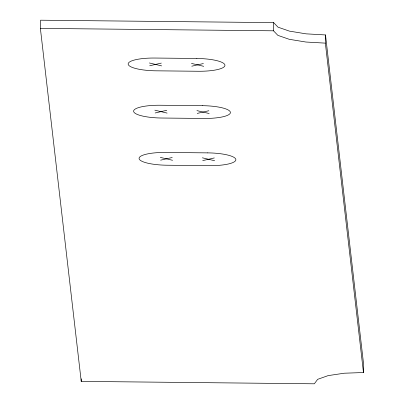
<?xml version="1.0" encoding="UTF-8"?>
<svg xmlns="http://www.w3.org/2000/svg" width="404" height="404" viewBox="0 0 404 404"><rect width="100%" height="100%" fill="white"/><g stroke="black" fill="none" stroke-linecap="round" stroke-linejoin="round"><path stroke-width="0.61" d="M40.385 28.386L40.531 20.2L273.644 22.619L278.008 27.174L289.395 31.118L306.075 33.845L325.503 34.946L363.615 364.337L363.469 372.523L344.248 373.22L328.164 375.609L317.66 379.326L314.342 383.8L81.229 381.381L40.385 28.386L273.498 30.805L277.866 35.36L289.254 39.304L305.929 42.031L325.356 43.132L363.469 372.523M81.229 381.381L81.275 378.861M273.498 30.805L273.644 22.619M325.356 43.132L325.503 34.946M149.717 65.761L161.297 63.1M191.799 66.195L203.379 63.539M155.181 112.963L166.761 110.302M197.258 113.398L208.838 110.741M160.641 160.161L172.22 157.504M202.722 160.6L214.302 157.944M191.476 63.413L203.697 66.322M149.399 62.979L161.62 65.882M196.935 110.615L209.161 113.519M154.858 110.181L167.084 113.085M202.399 157.818L214.62 160.721M160.322 157.383L172.543 160.287M196.849 58.474L154.767 58.04A27.366 6.383 1 0 0 128.159 64.145A27.366 6.383 1 0 0 156.247 70.821L198.329 71.261A27.366 6.383 1 0 0 224.937 65.15A27.366 6.383 1 0 0 196.849 58.474M202.308 105.676L160.231 105.242A27.366 6.383 1 0 0 133.618 111.347A27.366 6.383 1 0 0 161.711 118.024L203.788 118.463A27.366 6.383 1 0 0 230.401 112.352A27.366 6.383 1 0 0 202.308 105.676M207.772 152.879L165.691 152.444A27.366 6.383 1 0 0 139.082 158.55A27.366 6.383 1 0 0 167.17 165.226L209.252 165.665A27.366 6.383 1 0 0 235.86 159.555A27.366 6.383 1 0 0 207.772 152.879"/></g></svg>
